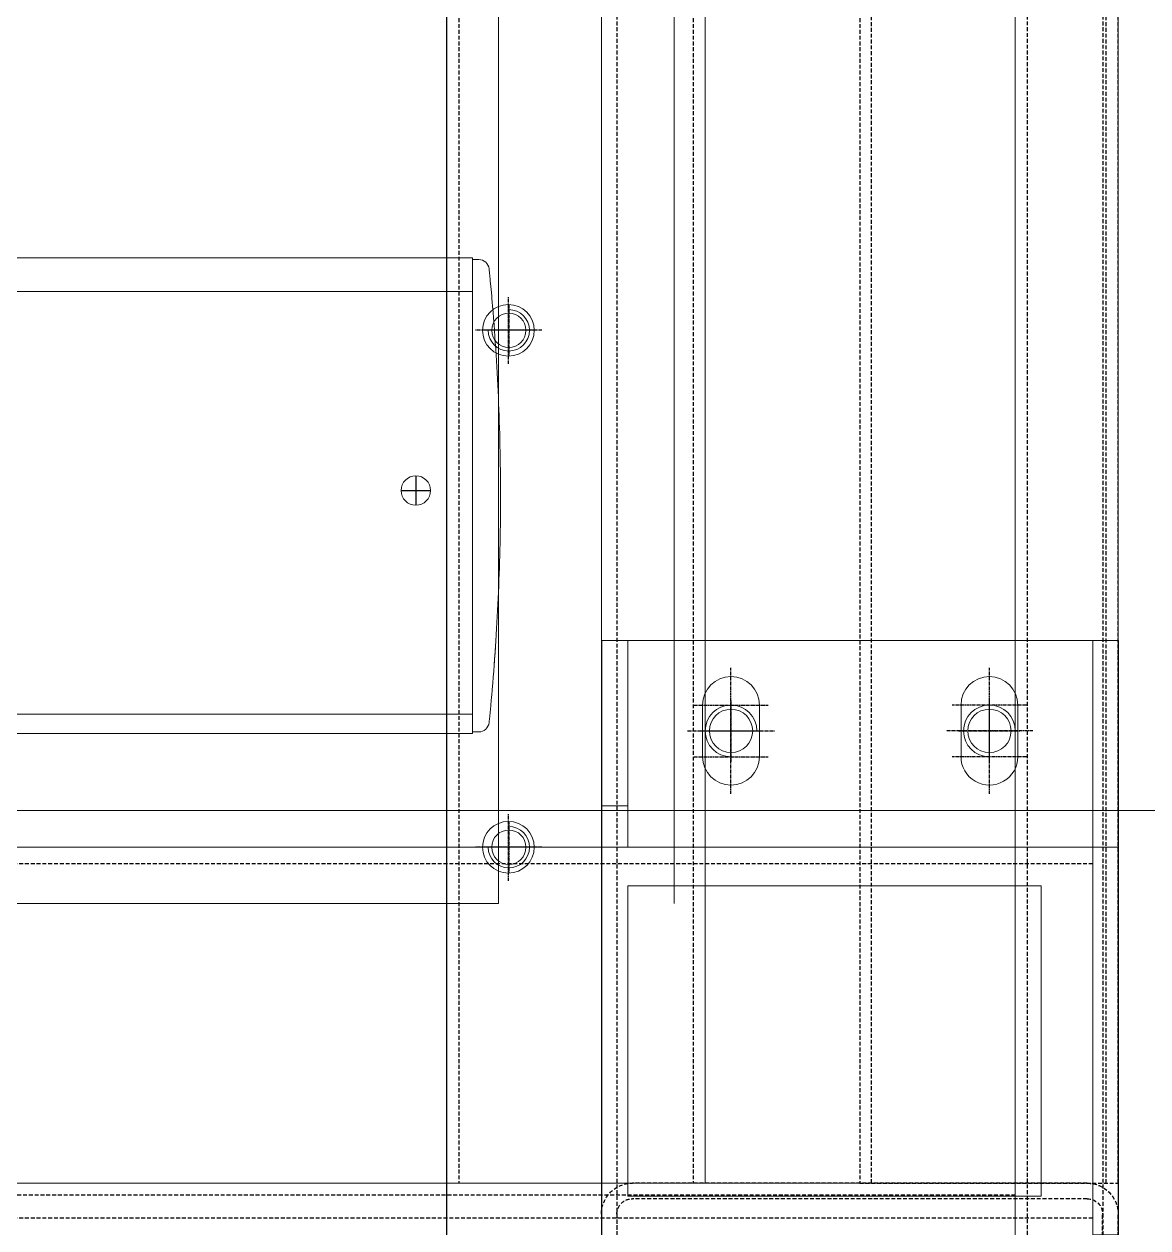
# Model space of a CAD drawing. Header units: millimetres. Extents: x -32759 to 129432, y 390 to 54305.
# Drawn here: x 29931.7 to 30149.2, y 26434.2 to 26667.1 of the extents above; entities that cross this region are included whole.
import ezdxf

# ---------------------------------------------------------------- set-up
doc = ezdxf.new("R2010")
doc.units = ezdxf.units.MM
doc.linetypes.add('CENTER', pattern=[2, 1.25, -0.25, 0.25, -0.25])
doc.linetypes.add('HIDDEN', pattern=[0.375, 0.25, -0.125])
for name, color, linetype in [('1', 20, 'Continuous'), ('CL', 1, 'CENTER'), ('HL', 2, 'HIDDEN')]:
    doc.layers.add(name, color=color, linetype=linetype)
doc.layers.add('_BODY', color=7, linetype='Continuous', lineweight=13)
doc.styles.add('ROAMNS', font='romans.shx', dxfattribs={"width": 0.8, "bigfont": 'whgtxt.shx'})
doc.dimstyles.new('20 작은 한덕_도면칫수', dxfattribs={"dimscale": 20, "dimtxt": 3.3, "dimasz": 3.5, "dimexe": 0.65, "dimexo": 1.25, "dimgap": 1, "dimtad": 1, "dimdec": 0, "dimdsep": 46, "dimtxsty": 'ROAMNS', "dimcen": 0, "dimclrd": 7, "dimclre": 7, "dimclrt": 2, "dimadec": 0, "dimazin": 2, "dimtp": 0.1, "dimtm": 0.1, "dimtfac": 0.71, "dimtdec": 0, "dimtmove": 0, "dimatfit": 3, "dimfxl": 1, "dimlwd": -1, "dimlwe": -1, "dimarcsym": 1})

# ---------------------------------------------------------------- blocks, each defined once
blk = doc.blocks.new('*D1345')
at = {"color": 7, "linetype": 'ByBlock', "transparency": 16777216}
for p, q in [((97320.9, 13113.96), (97320.9, 13254.97)), ((98295.9, 13113.96), (98295.9, 13254.97)), ((97390.9, 13241.97), (98225.9, 13241.97))]:
    blk.add_line(p, q, dxfattribs=at)
at = {"color": 7, "transparency": 16777216}
for points in [[(97390.9, 13230.3), (97390.9, 13253.64), (97320.9, 13241.97)], [(98225.9, 13230.3), (98225.9, 13253.64), (98295.9, 13241.97)]]:
    blk.add_solid(points, dxfattribs=at)
at = {"layer": 'Defpoints', "color": 0, "transparency": 16777216}
for p in [(98295.9, 13241.97), (97320.9, 13088.96), (98295.9, 13088.96)]:
    blk.add_point(p, dxfattribs=at)
at = {"color": 2, "transparency": 16777216, "insert": (97917.84, 13188.97), "char_height": 66, "attachment_point": 5, "rotation": 180, "style": 'ROAMNS'}
blk.add_mtext('975', dxfattribs=at)
blk = doc.blocks.new('iyki')
at = {"ltscale": 0.5}
for p, q in [((154224.65, 12291.23), (154224.65, 12216.23)), ((154224.65, 12216.23), (156284.65, 12216.23))]:
    blk.add_line(p, q, dxfattribs=at)
at = {"layer": 'HL', "ltscale": 3}
for p, q in [((154224.65, 12288.03), (156284.65, 12288.03)), ((154224.65, 12219.43), (156284.65, 12219.43))]:
    blk.add_line(p, q, dxfattribs=at)
blk = doc.blocks.new('yiorer')
at = {"ltscale": 0.5}
for p, q in [((145734.16, 14657.83), (145734.16, 14662.83)), ((145734.16, 14662.83), (145889.16, 14662.83)), ((145774.16, 14657.83), (145774.16, 14662.83)), ((145849.16, 14657.83), (145849.16, 14662.83)), ((145889.16, 14657.83), (145889.16, 14662.83)), ((145734.16, 14657.83), (145889.16, 14657.83))]:
    blk.add_line(p, q, dxfattribs=at)
blk = doc.blocks.new('yir4w')
at = {"ltscale": 0.5}
for p, q in [((145384.54, 14577.65), (145394.54, 14577.65)), ((145384.54, 14566.65), (145394.54, 14566.65))]:
    blk.add_line(p, q, dxfattribs=at)
for centre, start, end in [((145384.54, 14572.15), 90, 270), ((145394.54, 14572.15), 270, 90)]:
    blk.add_arc(centre, 5.5, start, end, dxfattribs=at)
at = {"layer": 'CL', "ltscale": 0.5}
for p, q in [((145389.54, 14580.54), (145389.54, 14563.76)), ((145384.54, 14579.32), (145384.54, 14564.97)), ((145394.54, 14579.32), (145394.54, 14564.97)), ((145401.72, 14572.15), (145377.37, 14572.15))]:
    blk.add_line(p, q, dxfattribs=at)
blk = doc.blocks.new('tywerwr')
at = {"ltscale": 0.5}
for p, q in [((145372.04, 14597.15), (145372.04, 14497.15)), ((145527.04, 14597.15), (145372.04, 14597.15)), ((145527.04, 14597.15), (145527.04, 14497.15)), ((145527.04, 14497.15), (145372.04, 14497.15))]:
    blk.add_line(p, q, dxfattribs=at)
blk.add_blockref('yir4w', (0, 0))
at = {"xscale": -1}
blk.add_blockref('yir4w', (290899.09, 0), dxfattribs=at)
at = {"xscale": -1, "rotation": 180}
blk.add_blockref('yir4w', (0, 29094.29), dxfattribs=at)
at = {"rotation": 180}
blk.add_blockref('yir4w', (290899.09, 29094.29), dxfattribs=at)
blk = doc.blocks.new('uyrwwre')
at = {"ltscale": 0.5}
for p, q in [((146200.29, 14644.96), (146200.29, 14649.96)), ((146200.29, 14649.96), (146240.29, 14649.96)), ((146208.29, 14644.96), (146208.29, 14649.96)), ((146240.29, 14644.96), (146240.29, 14649.96)), ((146200.29, 14644.96), (146240.29, 14644.96))]:
    blk.add_line(p, q, dxfattribs=at)
blk = doc.blocks.new('t73w45')
at = {"ltscale": 0.5}
for p, q in [((146336.68, 14969.95), (146336.68, 14889.95)), ((146396.68, 14969.95), (146336.68, 14969.95)), ((146396.68, 14969.95), (146396.68, 14889.95)), ((146396.68, 14889.95), (146336.68, 14889.95))]:
    blk.add_line(p, q, dxfattribs=at)
blk = doc.blocks.new('yjee')
at = {"rotation": 90}
for name, p in [('yiorer', (159680.74, -129767.47)), ('tywerwr', (159615.06, -129405.36)), ('t73w45', (160002.86, -130322.49))]:
    blk.add_blockref(name, p, dxfattribs=at)
blk.add_blockref('iyki', (-9201.74, 3790.45))
at = {"xscale": -1, "rotation": 90}
blk.add_blockref('uyrwwre', (159762.87, 162206.97), dxfattribs=at)
blk = doc.blocks.new('uiwqr')
at = {"ltscale": 0.5}
for p, q in [((155429.09, 10717.95), (154999.09, 10717.95)), ((154999.09, 10617.95), (155429.09, 10617.95))]:
    blk.add_line(p, q, dxfattribs=at)
at = {"layer": 'HL', "ltscale": 3}
for p, q in [((154999.09, 10714.95), (155429.09, 10714.95)), ((154999.09, 10620.95), (155429.09, 10620.95))]:
    blk.add_line(p, q, dxfattribs=at)
blk = doc.blocks.new('uirtet')
at = {"ltscale": 0.5}
blk.add_circle((148105.55, 14445.35), 4.19, dxfattribs=at)
at = {"color": 1, "ltscale": 0.5}
blk.add_arc((148105.55, 14445.35), 5, 270, 180, dxfattribs=at)
at = {"layer": 'CL', "ltscale": 0.5}
for p, q in [((148105.55, 14451.35), (148105.55, 14439.35)), ((148099.55, 14445.35), (148111.55, 14445.35))]:
    blk.add_line(p, q, dxfattribs=at)
blk = doc.blocks.new('yirtrte')
at = {"ltscale": 0.5}
for p, q in [((142424.28, 13143.05), (142424.28, 13043.05)), ((142579.28, 13143.05), (142424.28, 13143.05)), ((142579.28, 13143.05), (142579.28, 13043.05)), ((142579.28, 13043.05), (142424.28, 13043.05))]:
    blk.add_line(p, q, dxfattribs=at)
for p in [(-5663.77, -1327.38), (-5543.77, -1327.38), (-5663.77, -1377.38), (-5543.77, -1377.38)]:
    blk.add_blockref('uirtet', p)
blk = doc.blocks.new('t6uerte')
at = {"ltscale": 0.5}
blk.add_circle((142580.56, 12790.38), 5, dxfattribs=at)
at = {"layer": 'CL', "ltscale": 0.5}
for p, q in [((142580.56, 12783.89), (142580.56, 12796.88)), ((142574.07, 12790.38), (142587.06, 12790.38))]:
    blk.add_line(p, q, dxfattribs=at)
blk = doc.blocks.new('t7urtrwe')
at = {"ltscale": 0.5}
blk.add_line((142595.56, 12696.07), (142165.56, 12696.07), dxfattribs=at)
for p in [(-300, -106.32), (-200, -106.32)]:
    blk.add_blockref('t6uerte', p)
blk = doc.blocks.new('578e535')
at = {"layer": 'HL', "ltscale": 3}
for p, q in [((237445.91, 1888.61), (237483.91, 1888.61)), ((237445.91, 1885.61), (237483.91, 1885.61)), ((237439.91, 1794.61), (237439.91, 1882.61)), ((237442.91, 1794.61), (237442.91, 1882.61)), ((237486.91, 1882.61), (237486.91, 1794.61)), ((237489.91, 1882.61), (237489.91, 1794.61)), ((237483.91, 1791.61), (237445.91, 1791.61)), ((237483.91, 1788.61), (237445.91, 1788.61))]:
    blk.add_line(p, q, dxfattribs=at)
for centre, radius, start, end in [((237445.91, 1882.61), 6, 90, 180), ((237483.91, 1882.61), 6, 0, 90), ((237445.91, 1882.61), 3, 90, 180), ((237483.91, 1882.61), 3, 0, 90), ((237445.91, 1794.61), 6, 180, 270), ((237445.91, 1794.61), 3, 180, 270), ((237483.91, 1794.61), 6, 270, 0), ((237483.91, 1794.61), 3, 270, 0)]:
    blk.add_arc(centre, radius, start, end, dxfattribs=at)
blk = doc.blocks.new('t7iey4y')
at = {"color": 0}
blk.add_blockref('578e535', (0, 0), dxfattribs=at)
blk = doc.blocks.new('uierwtwt')
at = {"layer": 'HL', "ltscale": 3}
for p, q in [((142227.27, 12968.9), (141897.27, 12968.9)), ((141897.27, 12968.9), (141897.27, 12918.9)), ((141897.27, 12966.6), (142227.27, 12966.6)), ((141897.27, 12921.2), (142227.27, 12921.2)), ((141897.27, 12918.9), (142227.27, 12918.9))]:
    blk.add_line(p, q, dxfattribs=at)
blk = doc.blocks.new('7uwtwt')
for name, p in [('t7urtrwe', (1165.57, 474.12)), ('yirtrte', (906.85, -2.87)), ('uierwtwt', (1483.86, 121.29))]:
    blk.add_blockref(name, p)
at = {"rotation": 180}
blk.add_blockref('uiwqr', (298760.22, 23758.13), dxfattribs=at)
at = {"color": 0, "xscale": -1}
blk.add_blockref('t7iey4y', (380821.04, 11251.58), dxfattribs=at)
blk = doc.blocks.new('u7ietr')
at = {"color": 0, "linetype": 'Continuous', "lineweight": 15}
for p, q in [((148336.97, 6718.17), (148338.16, 6718.17)), ((148433.16, 6718.47), (148338.16, 6718.47)), ((148338.16, 6718.47), (148338.16, 6716.97)), ((148338.16, 6718.17), (148338.16, 6715.47)), ((148338.16, 6716.23), (148338.16, 6716.97)), ((148338.16, 6714.75), (148338.16, 6716.23)), ((148338.16, 6715.47), (148338.16, 6713.4)), ((148338.16, 6714.75), (148338.16, 6713.75)), ((148338.16, 6714.75), (148433.16, 6714.75)), ((148353.16, 6714.72), (148433.16, 6714.72)), ((148338.16, 6713.47), (148338.16, 6713.75)), ((148338.16, 6711.47), (148338.16, 6713.47)), ((148338.16, 6713.4), (148338.16, 6711.4)), ((148338.16, 6635.97), (148338.16, 6711.47)), ((148338.16, 6711.4), (148338.16, 6635.97)), ((148332.76, 6673.68), (148332.76, 6671.47)), ((148332.76, 6671.47), (148332.76, 6671.26)), ((148332.76, 6671.47), (148332.76, 6671.47)), ((148333.4, 6648.86), (148333.4, 6648.86)), ((148333.4, 6648.86), (148333.4, 6648.86)), ((148338.16, 6635.97), (148338.16, 6632.97)), ((148338.16, 6635.97), (148338.16, 6633.27)), ((148338.16, 6633.27), (148338.16, 6632.98)), ((148338.16, 6632.98), (148338.16, 6626.77)), ((148338.16, 6632.72), (148338.16, 6632.97)), ((148433.16, 6632.97), (148338.16, 6632.97)), ((148338.16, 6632.72), (148338.16, 6626.47)), ((148338.16, 6626.77), (148336.97, 6626.77)), ((148338.16, 6626.47), (148433.16, 6626.47))]:
    blk.add_line(p, q, dxfattribs=at)
blk.add_circle((148349.16, 6671.47), 2.85, dxfattribs=at)
for centre, start, end in [((148336.97, 6716.17), 90, 174.2337), ((148336.97, 6628.77), 186.0129, 270.0012)]:
    blk.add_arc(centre, 2, start, end, dxfattribs=at)
blk.add_open_spline([(148334.91, 6715.67), (148334.82, 6714.82), (148334.74, 6713.97), (148334.66, 6713.11)], degree=3, dxfattribs=at)
for points, knots in [([(148334.98, 6716.37), (148334.98, 6716.37), (148334.97, 6716.29), (148334.95, 6716.1), (148334.94, 6716.02), (148334.93, 6715.85), (148334.92, 6715.76), (148334.91, 6715.67)], [0, 0, 0, 0, 0.5, 0.5, 0.75, 0.75, 1, 1, 1, 1]), ([(148334.66, 6713.11), (148334.61, 6712.59), (148334.56, 6712.07), (148334.52, 6711.54), (148334.5, 6711.4), (148334.49, 6711.25), (148334.48, 6711.1)], [0, 0, 0, 0, 0.001759263, 0.001759263, 0.001759263, 0.002251703, 0.002251703, 0.002251703, 0.002251703]), ([(148334.48, 6711.1), (148333.92, 6704.84), (148333.5, 6698.57), (148332.93, 6686.02), (148332.78, 6679.74), (148332.75, 6667.17), (148332.87, 6660.89), (148333.39, 6648.33), (148333.78, 6642.06), (148334.31, 6635.8)], [0, 0, 0, 0, 0.25, 0.25, 0.5, 0.5, 0.75, 0.75, 1, 1, 1, 1]), ([(148333.64, 6700.09), (148333.64, 6700.09), (148333.64, 6700.08), (148333.64, 6700.17), (148333.66, 6700.35), (148333.67, 6700.62), (148333.7, 6700.97), (148333.72, 6701.4), (148333.76, 6701.88), (148333.8, 6702.45), (148333.84, 6703.06), (148333.88, 6703.69), (148333.92, 6704.26), (148333.95, 6704.62), (148333.96, 6704.81)], [0, 0, 0, 0, 0.0369337, 0.1222659, 0.2075706, 0.2928763, 0.37826, 0.4636448, 0.5491905, 0.6347371, 0.7415288, 0.8274572, 0.9133858, 1, 1, 1, 1]), ([(148334.31, 6635.8), (148334.32, 6635.62), (148334.34, 6635.44), (148334.36, 6635.24), (148334.36, 6635.19), (148334.37, 6635.12), (148334.37, 6635.1), (148334.37, 6635.1)], [0, 0, 0, 0, 0.5, 0.5, 0.75, 0.75, 1, 1, 1, 1]), ([(148334.37, 6635.1), (148334.37, 6635.1), (148334.37, 6635.05), (148334.39, 6634.87), (148334.4, 6634.74), (148334.42, 6634.56)], [0, 0, 0, 0, 0.5, 0.5, 1, 1, 1, 1]), ([(148334.42, 6634.56), (148334.5, 6633.58), (148334.58, 6632.72), (148334.72, 6631.23), (148334.78, 6630.61), (148334.85, 6629.85), (148334.87, 6629.63), (148334.91, 6629.25), (148334.93, 6629.09), (148334.97, 6628.7), (148334.98, 6628.57), (148334.98, 6628.57)], [0, 0, 0, 0, 0.25, 0.25, 0.5, 0.5, 0.625, 0.625, 0.75, 0.75, 1, 1, 1, 1])]:
    blk.add_open_spline(points, degree=3, knots=knots, dxfattribs=at)
at = {"layer": '1', "color": 0}
for p, q in [((148349.16, 6668.62), (148349.16, 6674.32)), ((148352.01, 6671.47), (148346.31, 6671.47))]:
    blk.add_line(p, q, dxfattribs=at)
blk = doc.blocks.new('rtuerwr')
at = {"ltscale": 0.5}
blk.add_line((143897.71, 14660.32), (143467.71, 14660.32), dxfattribs=at)
at = {"layer": 'HL', "ltscale": 3}
blk.add_line((143467.71, 14658.02), (143897.71, 14658.02), dxfattribs=at)
blk = doc.blocks.new('rusetwt')
at = {"ltscale": 0.5}
for p, q in [((147085.11, 14113.05), (145055.11, 14113.05)), ((145055.11, 14113.05), (145055.11, 14063.05))]:
    blk.add_line(p, q, dxfattribs=at)
at = {"layer": 'HL', "ltscale": 3}
blk.add_line((145055.11, 14110.75), (147085.11, 14110.75), dxfattribs=at)
blk = doc.blocks.new('7etrwwt')
at = {"ltscale": 0.5}
for p, q in [((144454.05, 11769.76), (144784.05, 11769.76)), ((144784.05, 11719.76), (144784.05, 11769.76)), ((144784.05, 11719.76), (144454.05, 11719.76))]:
    blk.add_line(p, q, dxfattribs=at)
at = {"layer": 'HL', "ltscale": 3}
for p, q in [((144454.05, 11767.46), (144784.05, 11767.46)), ((144454.05, 11722.06), (144784.05, 11722.06))]:
    blk.add_line(p, q, dxfattribs=at)
blk = doc.blocks.new('tywq')
at = {"ltscale": 0.5}
blk.add_circle((148034.71, 14425.31), 3.32, dxfattribs=at)
at = {"color": 1, "ltscale": 0.5}
blk.add_arc((148034.71, 14425.31), 4, 270, 180, dxfattribs=at)
at = {"layer": 'CL', "ltscale": 0.5}
for p, q in [((148034.71, 14430.31), (148034.71, 14420.31)), ((148029.71, 14425.31), (148039.71, 14425.31))]:
    blk.add_line(p, q, dxfattribs=at)
blk = doc.blocks.new('56wertet')
at = {"ltscale": 0.5}
blk.add_line((142595.56, 12104.54), (142165.56, 12104.54), dxfattribs=at)
for p in [(-5654.14, -2308.77), (-5554.14, -2308.77)]:
    blk.add_blockref('tywq', p)
blk = doc.blocks.new('iourtet')
at = {"xscale": -1}
for name, p, rotation in [('rtuerwr', (130377.59, -131603.6), 270), ('rusetwt', (-17.2, 26357.17), 180)]:
    blk.add_blockref(name, p, dxfattribs=dict(at, rotation=rotation))
at = {"rotation": 90}
for name, p in [('56wertet', (157252.45, -130301.45)), ('7etrwwt', (156867.67, -132539.93))]:
    blk.add_blockref(name, p, dxfattribs=at)
blk = doc.blocks.new('r6uerw')
for name, p in [('iourtet', (2124.48, 7726.48)), ('yjee', (2124.48, 3898.91))]:
    blk.add_blockref(name, p)
at = {"rotation": 270}
blk.add_blockref('7uwtwt', (134102.29, 163351.73), dxfattribs=at)
at = {"color": 0}
blk.add_blockref('u7ietr', (-1070.77, 13165.13), dxfattribs=at)
blk = doc.blocks.new('uiho')
at = {"color": 0, "ltscale": 0.5}
for p, q in [((83515.29, 13223.96), (83515.29, 13623.96)), ((84215.29, 13223.96), (83515.29, 13223.96))]:
    blk.add_line(p, q, dxfattribs=at)
blk = doc.blocks.new('y8e5ey')
at = {"color": 6, "extrusion": (0, 0, -1), "zscale": -1, "rotation": 359.9999999999524}
blk.add_blockref('uiho', (-181591.687, 0), dxfattribs=at)
at = {"color": 2, "rotation": 180.0000000000476}
blk.add_blockref('r6uerw', (245338.789, 33140.459), dxfattribs=at)
dim = blk.add_linear_dim(base=(98295.895, 13241.97), p1=(97320.895, 13088.96), p2=(98295.895, 13088.96), angle=0, dimstyle='20 작은 한덕_도면칫수')
dim.commit()
dim.dimension.update_dxf_attribs({"geometry": '*D1345', "text_midpoint": (97917.84, 13241.97), "dimtype": 128})
blk = doc.blocks.new('1')
at = {"color": 6}
blk.add_blockref('y8e5ey', (-86090.027, -6800.077), dxfattribs=at)
blk = doc.blocks.new('sdfgsdfgcxvxbxcv')
at = {"color": 0, "ltscale": 0.5}
blk.add_line((278401.406, 139216.875), (278401.406, 139616.875), dxfattribs=at)
blk.add_blockref('1', (266381.038, 132792.991))
blk = doc.blocks.new('2')
at = {"color": 6, "xscale": -1}
blk.add_blockref('y8e5ey', (121155.752, -6800.077), dxfattribs=at)
blk = doc.blocks.new('sdfgcxvbcbxcvbxc')
blk.add_blockref('2', (292948.326, 132792.991))

msp = doc.modelspace()

# ---------------------------------------------------------------- block references
at = {"layer": '_BODY'}
for name in ['sdfgcxvbcbxcvbxc', 'sdfgsdfgcxvxbxcv']:
    msp.add_blockref(name, (-248343.91, -112719.97), dxfattribs=at)

doc.saveas('drawing.dxf')
